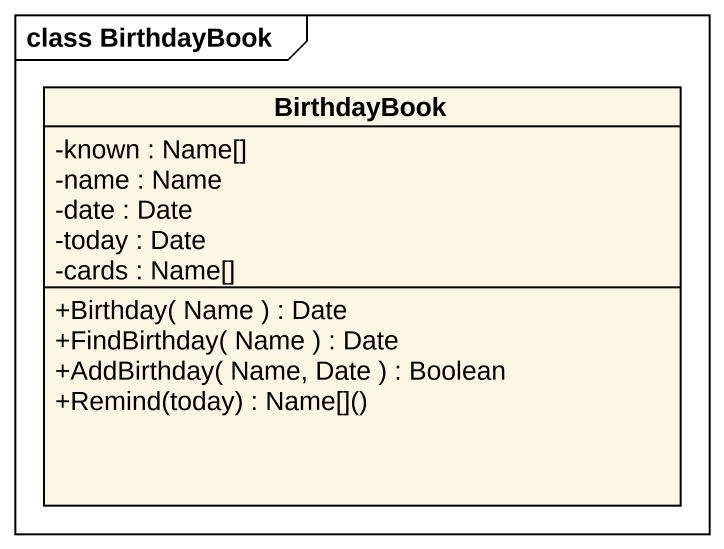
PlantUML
@startuml
mainframe class BirthdayBook
hide circle
hide empty members
skinparam classAttributeIconSize 0
class BirthdayBook {
  -known : Name[]
  -name : Name
  -date : Date
  -today : Date
  -cards : Name[]
  +Birthday( Name ) : Date
  +FindBirthday( Name ) : Date
  +AddBirthday( Name, Date ) : Boolean
  +Remind(today) : Name[]()
}
@enduml
